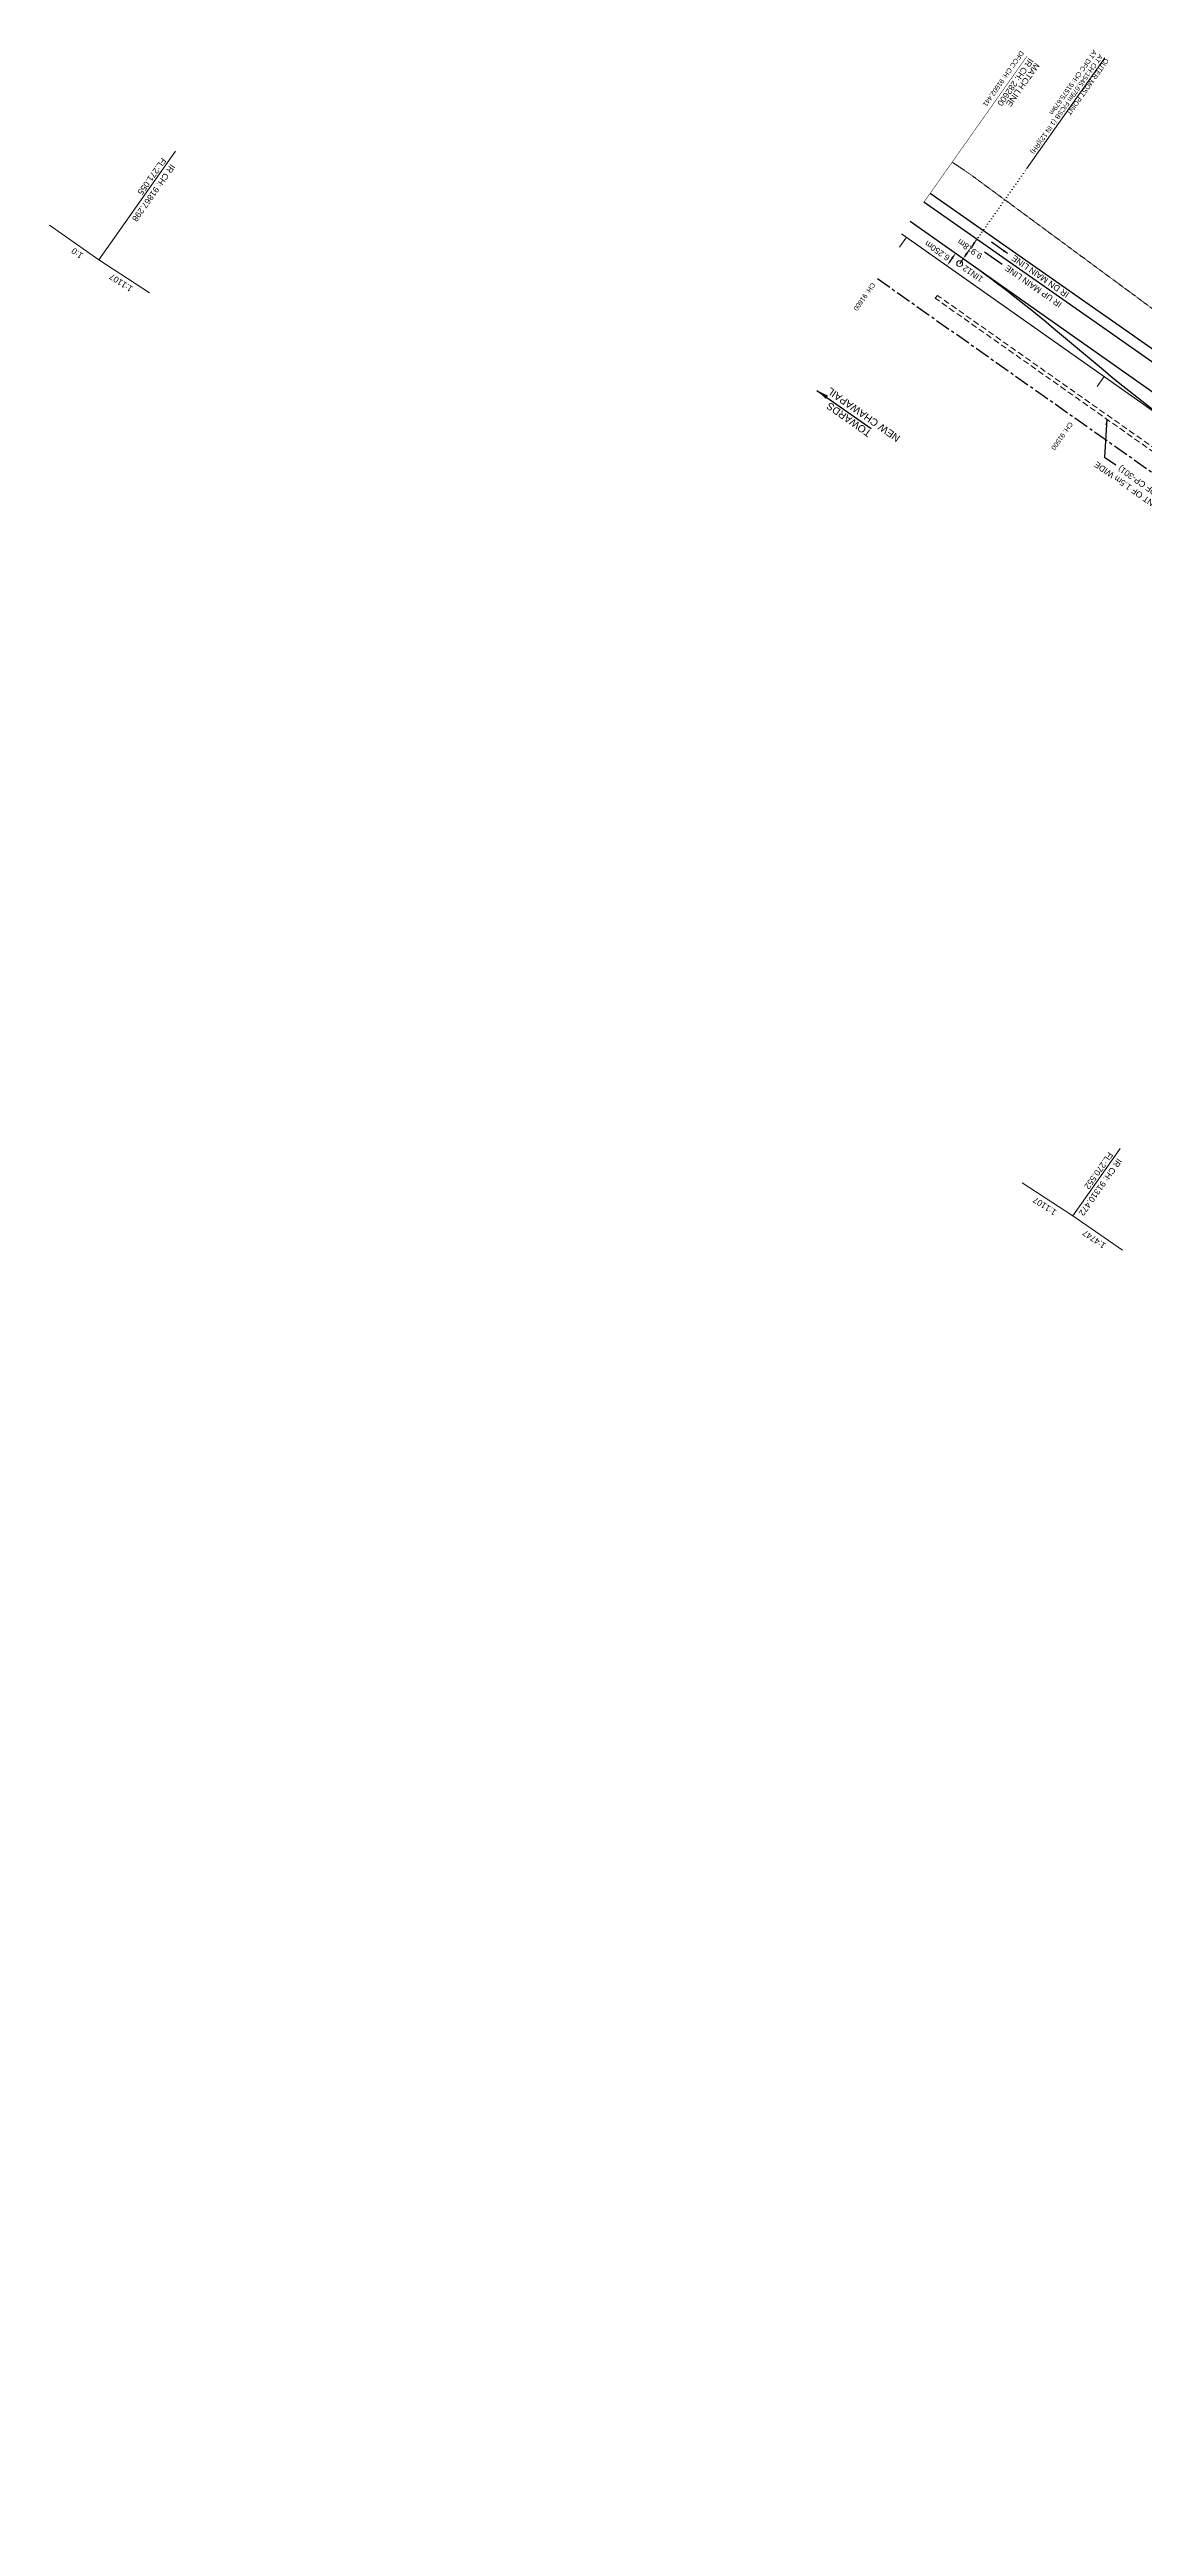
# Model space of a CAD drawing. Header units: metres. Extents: x 658484 to 662957, y 3366848 to 3369569.
# Drawn here: x 658484 to 658937, y 3368545 to 3369569 of the extents above; entities that cross this region are included whole.
import ezdxf
from ezdxf.enums import TextEntityAlignment as Align

# ---------------------------------------------------------------- set-up
doc = ezdxf.new("R2010")
doc.units = ezdxf.units.M
doc.header["$MEASUREMENT"] = 0
for name, pattern in [('CENTER', [2, 1.25, -0.25, 0.25, -0.25]), ('DASHED', [0.75, 0.5, -0.25]), ('DOT', [0.25, 0, -0.25]), ('PHANTOM2', [1.25, 0.625, -0.125, 0.125, -0.125, 0.125, -0.125])]:
    doc.linetypes.add(name, pattern=pattern)
doc.layers.get('Defpoints').update_dxf_attribs({"color": 5, "lineweight": 0})
for name, color, linetype in [('05 02 2020 (PRO)', 7, 'Continuous'), ('details$0$05 02 2020 (PRO)', 7, 'Continuous'), ('DFCC Boundary', 6, 'CENTER'), ('title', 7, 'Continuous')]:
    doc.layers.add(name, color=color, linetype=linetype)
for name, color, linetype, lineweight in [('Existing IR Track', 7, 'Continuous', 0), ('Existing Railway Boundary', 36, 'CENTER', 0), ('flow direction', 7, 'Continuous', 0), ('MATCH LINE', 7, 'Continuous', 0), ('NEW DFCC MAIN LINE - SHAMBHU - 05.03.2020$0$Proposed Alignment', 7, 'Continuous', 0), ("NEW SHAMBHU CROSSING STN. SRJ's", 10, 'Continuous', 0), ('Proposed Alignment', 7, 'Continuous', 0), ('Proposed Chainage', 10, 'Continuous', 0), ('PROPOSED DFCC TRACK', 1, 'Continuous', 0), ('PROPOSED GRADES IN PLAN', 10, 'Continuous', 0)]:
    doc.layers.add(name, color=color, linetype=linetype, lineweight=lineweight)
doc.styles.add('ARIAL', font='arial.ttf')
doc.styles.add('details$0$PDF Arial', font='arial.ttf')
doc.styles.get("Standard").update_dxf_attribs({"font": 'arial.ttf'})
doc.styles.add('Style-Arial', font='arial.ttf')
doc.dimstyles.new('DIM', dxfattribs={"dimtxt": 2.5, "dimasz": 2.5, "dimexe": 0.18, "dimexo": 0.0625, "dimgap": 0.09, "dimtad": 0, "dimtih": 1, "dimtoh": 1, "dimdec": 3, "dimzin": 0, "dimdsep": 46, "dimtxsty": 'Standard', "dimcen": 0.09, "dimadec": 0, "dimazin": 0, "dimtfac": 1, "dimtdec": 3, "dimtofl": 0, "dimtmove": 0, "dimatfit": 3, "dimfxl": 1, "dimtolj": 1, "dimtzin": 0, "dimarcsym": 0})
doc.dimstyles.new('ISO-25', dxfattribs={"dimtxt": 2.5, "dimasz": 2.5, "dimexe": 1.25, "dimexo": 0.625, "dimtad": 1, "dimtxsty": 'Standard', "dimcen": 2.5, "dimadec": 0, "dimazin": 0, "dimtfac": 1, "dimtmove": 0, "dimatfit": 3, "dimfxl": 1, "dimarcsym": 0})
doc.dimstyles.get("Standard").update_dxf_attribs({"dimtxt": 2.5, "dimasz": 2.5, "dimexe": 0.18, "dimexo": 0.0625, "dimgap": 0.09, "dimtad": 0, "dimtih": 1, "dimtoh": 1, "dimdec": 3, "dimzin": 0, "dimdsep": 46, "dimtxsty": 'Standard', "dimcen": 0.09, "dimadec": 0, "dimazin": 0, "dimtfac": 1, "dimtdec": 3, "dimtofl": 0, "dimtmove": 0, "dimatfit": 3, "dimfxl": 1, "dimtolj": 1, "dimtzin": 0, "dimarcsym": 0})

# ---------------------------------------------------------------- blocks, each defined once
blk = doc.blocks.new('*D143')
at = {"color": 0, "lineweight": -2, "transparency": 16777216}
for p, q in [((658855.2, 3369480), (658855.3, 3369479.9)), ((658857.3, 3369483), (658856.6, 3369482)), ((658858.8, 3369485.1), (658858.9, 3369485))]:
    blk.add_line(p, q, dxfattribs=at)
at = {"color": 0, "transparency": 16777216}
for points in [[(658857, 3369481.8), (658856.3, 3369482.2), (658855.2, 3369480)], [(658857.7, 3369482.8), (658857, 3369483.3), (658858.8, 3369485.1)]]:
    blk.add_solid(points, dxfattribs=at)
at = {"layer": 'Defpoints', "color": 0, "transparency": 16777216}
for p in [(658855.1, 3369480), (658855.2, 3369480), (658858.7, 3369485.1)]:
    blk.add_point(p, dxfattribs=at)
at = {"color": 0, "transparency": 16777216, "insert": (658851.2, 3369486.2), "char_height": 2.5, "attachment_point": 5, "rotation": 144.8187}
blk.add_mtext('\\A1;6.250m', dxfattribs=at)
blk = doc.blocks.new('*D149')
at = {"color": 0, "lineweight": -2, "transparency": 16777216}
for p, q in [((658867.6, 3369491), (658867.5, 3369491.1)), ((658861.9, 3369482.9), (658861.7, 3369483)), ((658863.3, 3369484.9), (658864, 3369485.8)), ((658866.2, 3369488.9), (658865.5, 3369488))]:
    blk.add_line(p, q, dxfattribs=at)
at = {"color": 0, "transparency": 16777216}
for points in [[(658866.5, 3369488.7), (658865.8, 3369489.2), (658867.6, 3369491)], [(658863.7, 3369484.7), (658863, 3369485.2), (658861.9, 3369482.9)]]:
    blk.add_solid(points, dxfattribs=at)
at = {"layer": 'Defpoints', "color": 0, "transparency": 16777216}
for p in [(658867.6, 3369491), (658867.6, 3369491), (658861.9, 3369482.9)]:
    blk.add_point(p, dxfattribs=at)
at = {"color": 0, "transparency": 16777216, "insert": (658864.7, 3369486.9), "char_height": 2.5, "attachment_point": 5, "rotation": 144.8187}
blk.add_mtext('\\A1;9.918m', dxfattribs=at)

msp = doc.modelspace()

# ---------------------------------------------------------------- linework, layer by layer
at = {"layer": '05 02 2020 (PRO)', "color": 1, "lineweight": 13}
msp.add_lwpolyline([(658860.4885, 3369480.8344), (658861.9131, 3369482.8553)], dxfattribs=at)
msp.add_circle((658860.4827, 3369480.8675), 1.2126, dxfattribs=at)
at = {"layer": 'DFCC Boundary', "lineweight": 25, "ltscale": 5}
msp.add_lwpolyline([(659151.2351, 3369245.3551), (659148.6068, 3369247.2055), (659138.0069, 3369254.6684), (659119.1994, 3369267.9214), (659100.365, 3369281.1933), (659085.533, 3369291.6533), (659070.676, 3369302.1309), (659061.4534, 3369308.6334), (659052.1019, 3369315.2268), (658826.1672, 3369474.7478)], dxfattribs=at)
at = {"layer": 'Existing IR Track', "lineweight": 25, "flags": 128}
for points in [[(659073.9889, 3369351.6617), (658848.2416, 3369509.9064)], [(659071.4594, 3369348.0788), (658845.7131, 3369506.3228)]]:
    msp.add_lwpolyline(points, dxfattribs=at)
at = {"layer": 'Existing Railway Boundary', "ltscale": 0.5, "flags": 128}
msp.add_lwpolyline([(661261.7891, 3367825.266), (661056.265, 3367974.075), (660993.301, 3368017.793), (660936.05, 3368056.271), (660878.069, 3368096.898), (660619.115, 3368276.641), (660585.57, 3368300.327), (660527.021, 3368341.267), (660475.796, 3368378.834), (660472.525, 3368381.207), (660354.292, 3368462.605), (660294.488, 3368503.833), (660263.456, 3368528.086), (660239.049, 3368541.658), (660181.559, 3368585.221), (660122.552, 3368626.428), (660067.615, 3368665.39), (660038.774, 3368685.67), (660013.248, 3368703.186), (659738.162, 3368894.558), (659689.517, 3368933.836), (659629.745, 3368974.06), (659574.708, 3369013.277), (659518.309, 3369050.492), (659464.579, 3369090.051), (659349.668, 3369170.723), (659290.065, 3369211.752), (659242.569, 3369244.656), (659188.19, 3369284.473), (659129.796, 3369327.676), (659081.69, 3369359.821), (659031.063, 3369397.024), (658979.264, 3369433.353), (658865.974, 3369516.982), (658857.3876, 3369522.8689)], dxfattribs=at)
at = {"layer": 'MATCH LINE', "linetype": 'PHANTOM2', "ltscale": 15, "const_width": 0.2}
msp.add_lwpolyline([(658888.3632, 3369566.7705), (658845.7744, 3369506.4097)], dxfattribs=at)
at = {"layer": 'NEW DFCC MAIN LINE - SHAMBHU - 05.03.2020$0$Proposed Alignment', "color": 1, "lineweight": 30, "const_width": 0.5, "flags": 128}
msp.add_lwpolyline([(660766.6993, 3368132.4621), (658836.4331, 3369493.1703)], dxfattribs=at)
at = {"layer": "NEW SHAMBHU CROSSING STN. SRJ's", "color": 1, "linetype": 'DOT', "lineweight": 13, "ltscale": 5}
msp.add_line((658861.9131, 3369482.8553), (658888.1452, 3369520.0675), dxfattribs=at)
at = {"layer": "NEW SHAMBHU CROSSING STN. SRJ's", "color": 1, "linetype": 'Continuous', "lineweight": 13, "flags": 128}
msp.add_lwpolyline([(658920.5348, 3369566.0146), (658888.1452, 3369520.0675)], dxfattribs=at)
at = {"layer": 'Proposed Alignment', "color": 1, "lineweight": -3}
for points in [[(658935.1257, 3369431.2454), (658840.0363, 3369498.2771)], [(658935.1257, 3369431.2454), (658840.0363, 3369498.2771)], [(659101.0936, 3369314.2492), (658935.1257, 3369431.2454)]]:
    msp.add_lwpolyline(points, dxfattribs=at)
at = {"layer": 'Proposed Alignment', "color": 1, "lineweight": -3, "flags": 128}
msp.add_lwpolyline([(658957.3484, 3369407.9331, -0.020789135), (658920.7803, 3369436.0566), (658898.479, 3369454.7328, 0.020787891), (658861.9131, 3369482.8547, 0.020787891)], format="xyb", dxfattribs=at)
at = {"layer": 'Proposed Chainage', "lineweight": 0, "flags": 128}
for points in [[(658835.553, 3369487.6732), (658838.4338, 3369491.7599)], [(658917.2863, 3369430.0567), (658920.1671, 3369434.1433)]]:
    msp.add_lwpolyline(points, dxfattribs=at)
at = {"layer": 'PROPOSED DFCC TRACK', "color": 5, "linetype": 'DASHED', "lineweight": 13, "ltscale": 5}
msp.add_line((658851.2541, 3369467.7347), (658850.3898, 3369466.5087), dxfattribs=at)
at = {"layer": 'PROPOSED DFCC TRACK', "color": 5, "linetype": 'DASHED', "lineweight": 13, "ltscale": 5, "flags": 128}
for points in [[(659069.7222, 3369311.8941), (658850.3898, 3369466.5087)], [(659070.5864, 3369313.1201), (658851.2541, 3369467.7347)]]:
    msp.add_lwpolyline(points, dxfattribs=at)
at = {"layer": 'PROPOSED GRADES IN PLAN', "color": 7, "linetype": 'Continuous', "lineweight": 0}
for p, q in [((658536.2663, 3369527.3615), (658504.5772, 3369482.4081)), ((658926.8628, 3369114.7425), (658907.2059, 3369086.9057))]:
    msp.add_line(p, q, dxfattribs=at)
at = {"layer": 'PROPOSED GRADES IN PLAN', "color": 7, "linetype": 'Continuous', "lineweight": 0, "flags": 128}
for points in [[(658525.5298, 3369468.7703), (658504.5772, 3369482.4081), (658484.1439, 3369496.8123)], [(658927.7628, 3369072.6786), (658907.2059, 3369086.9057), (658886.2533, 3369100.5435)]]:
    msp.add_lwpolyline(points, dxfattribs=at)

# ---------------------------------------------------------------- texts
at = {"color": 5, "style": 'ARIAL'}
for s, p in [('CONCRETE PAVEMENT OF 1.5m WIDE', (658942.7998, 3369379.6371)), ('(NOT IN SCOPE OF CP-301)', (658945.1437, 3369383.2207))]:
    msp.add_text(s, height=2.5, rotation=144.8420644, dxfattribs=at).set_placement(p, align=Align.MIDDLE_CENTER)
at = {"layer": 'details$0$05 02 2020 (PRO)', "color": 1, "style": 'details$0$PDF Arial'}
msp.add_text('1IN12', height=2.50706, rotation=144.8212196, dxfattribs=at).set_placement((658870.5067, 3369475.0069))
at = {"layer": 'Existing IR Track', "color": 7, "lineweight": 0}
for s, p in [('IR UP MAIN LINE', (658879.5751, 3369479.4171)), ('IR DN MAIN LINE', (658882.36, 3369483.5763))]:
    msp.add_text(s, height=2.5, rotation=145, dxfattribs=at).set_placement(p, align=Align.MIDDLE_RIGHT)
at = {"layer": 'MATCH LINE', "linetype": 'Continuous'}
for s, p in [('IR CH: 282600', (658889.1407, 3369566.1072)), ('MATCH LINE', (658891.6307, 3369564.2407))]:
    msp.add_text(s, height=2.5, rotation=234.8881931, dxfattribs=at).set_placement(p)
at = {"layer": "NEW SHAMBHU CROSSING STN. SRJ's", "color": 6, "linetype": 'Continuous', "lineweight": 13, "insert": (658919.0101, 3369567.1413), "char_height": 2, "width": 54.634482, "attachment_point": 4, "rotation": 234.818733, "line_spacing_factor": 0.648, "style": 'ARIAL'}
msp.add_mtext('\\pxsm0.9;{\\C256;OUTER MOST POINT\\PAT CH:1545.679m F/CSB (1 IN 12)(RH)\\P\\psm1;AT DFC CH: 91575.679m }', dxfattribs=at)
at = {"layer": 'Proposed Chainage', "lineweight": 0, "char_height": 2, "line_spacing_factor": 0.6, "style": 'Style-Arial'}
for s, insert, attachment_point, rotation in [(' DFCC CH: 91602.441', (658870.727, 3369546.1394), 6, 235.0702127), ('CH: 91600', (658824.9305, 3369472.624), 4, 234.818733), ('CH: 91500', (658906.6639, 3369415.0075), 4, 234.818733)]:
    msp.add_mtext(s, dxfattribs=dict(at, insert=insert, attachment_point=attachment_point, rotation=rotation))
at = {"layer": 'PROPOSED GRADES IN PLAN', "color": 7, "lineweight": 0, "char_height": 2.5, "attachment_point": 4, "rotation": 234.818733, "line_spacing_factor": 1.08, "style": 'Style-Arial'}
for s, insert in [('IR CH: 91867.298\\PFL:271.055', (658533.3854, 3369522.8581)), ('IR CH: 91310.472\\PFL:270.552', (658924.8756, 3369111.5068))]:
    msp.add_mtext(s, dxfattribs=dict(at, insert=insert))
at = {"layer": 'PROPOSED GRADES IN PLAN', "color": 7, "lineweight": 13, "char_height": 2.5, "line_spacing_factor": 0.84, "style": 'Style-Arial'}
for s, insert, attachment_point, rotation in [('1:0', (658498.2797, 3369484.7906), 7, 144.818733), ('1:1107', (658509.8984, 3369476.9181), 9, 146.9402916), ('1:1107', (658900.7936, 3369089.0529), 7, 146.9402916), ('1:4747', (658912.3927, 3369081.2665), 9, 145.3135752)]:
    msp.add_mtext(s, dxfattribs=dict(at, insert=insert, attachment_point=attachment_point, rotation=rotation))
at = {"layer": 'title', "color": 1, "linetype": 'Continuous'}
for s, p in [('NEW CHAWAPAIL', (658836.1566, 3369409.3088)), ('TOWARDS', (658824.2706, 3369411.3619))]:
    msp.add_text(s, height=3, rotation=144.818733, dxfattribs=at).set_placement(p)

# ---------------------------------------------------------------- dimensions: what is measured, and where the dimension line sits
at = {"color": 1}
dim = msp.add_linear_dim(base=(658855.1813, 3369479.954), p1=(658858.7312, 3369485.0983), p2=(658855.1302, 3369479.99), angle=234.818733, dimstyle='Standard', override={"dimpost": 'm', "dimaunit": 1, "dimadec": 4, "dimtmove": 2}, dxfattribs=at)
dim.commit()
dim.dimension.update_dxf_attribs({"geometry": '*D143', "text_midpoint": (658851.2485, 3369486.1731), "dimtype": 160})
dim = msp.add_linear_dim(base=(658867.6058, 3369490.9764), p1=(658861.9131, 3369482.8553), p2=(658867.6058, 3369490.9764), angle=234.818733, dimstyle='Standard', override={"dimpost": 'm', "dimaunit": 1, "dimadec": 4, "dimtmove": 2}, dxfattribs=at)
dim.commit()
dim.dimension.update_dxf_attribs({"geometry": '*D149', "text_midpoint": (658864.7487, 3369486.9234)})

# ---------------------------------------------------------------- leaders
at = {"color": 5}
msp.add_leader([(658921.2589, 3369416.5507), (658920.3738, 3369400.8224), (658924.9779, 3369397.5768)], dimstyle='DIM', dxfattribs=at)
at = {"layer": 'flow direction', "lineweight": 0}
for points in [[(658880.1958, 3369485.0284), (658873.5793, 3369489.6772)], [(658870.6926, 3369485.7352), (658877.9841, 3369480.6119)]]:
    msp.add_leader(points, dimstyle='ISO-25', override={"dimtxt": 0.5, "dimasz": 2, "dimtad": 0}, dxfattribs=at)
at = {"layer": 'title', "color": 1, "linetype": 'Continuous'}
msp.add_leader([(658801.4663, 3369428.4177), (658823.8326, 3369412.651)], dimstyle='ISO-25', override={"dimasz": 5, "dimgap": 0.625, "dimtad": 0}, dxfattribs=at)

doc.saveas('drawing.dxf')
